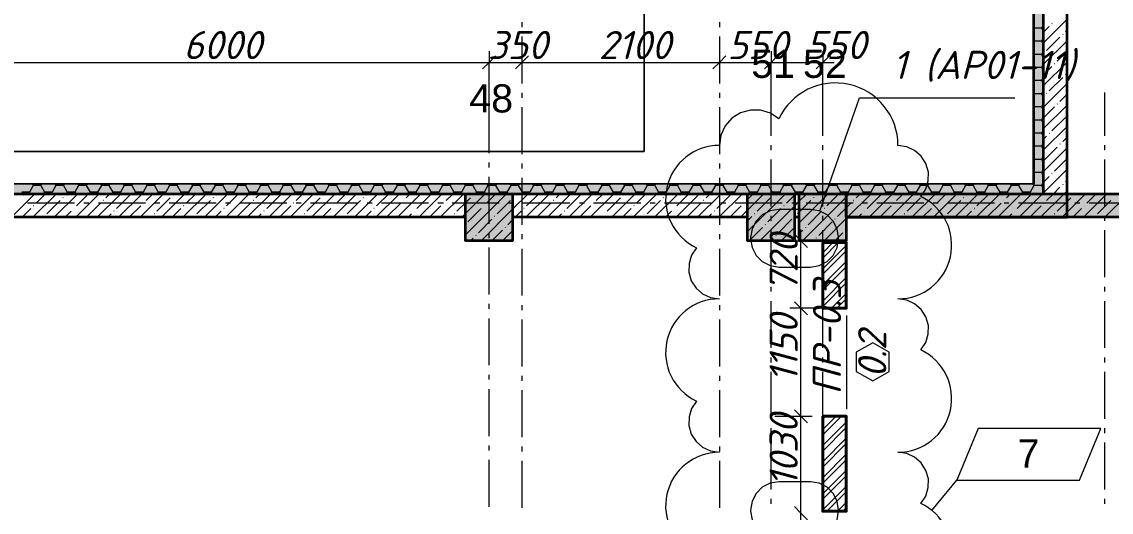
# Model space of a CAD drawing. Header units: millimetres. Extents: x -81576 to 1046824, y -248937 to 691537.
# Drawn here: x 162573 to 174163, y 543832 to 549053 of the extents above; entities that cross this region are included whole.
import ezdxf

# ---------------------------------------------------------------- set-up
doc = ezdxf.new("R2010")
doc.units = ezdxf.units.MM
doc.layers.add('0) расчет', color=172, linetype='Continuous', lineweight=30)
doc.layers.add('PDF _Геометрия', color=7, linetype='Continuous', true_color=0x1d1d1d)
doc.layers.add('PDF _Сплошная заливка', color=7, linetype='Continuous', true_color=0xffffff)
doc.layers.add('PDF _Текст', color=7, linetype='Continuous')
doc.styles.add('PDF ArialMT', font='arial.ttf')
doc.styles.add('PDF GOST-Common', font='arial.ttf')
doc.styles.add('PDF ISOCPEUR Italic', font='isocpeui.ttf')

msp = doc.modelspace()

# ---------------------------------------------------------------- hatches: boundary and pattern name
at = {"layer": 'PDF _Сплошная заливка', "true_color": 0x636466, "transparency": 33554559}
for points in [[(173342.5, 547323.5), (173342.5, 550136.5), (173334.5, 550136.5), (173334.5, 547323.5)], [(173342.5, 547223.5), (173442.5, 547223.5), (173442.5, 550144.5), (173342.5, 550144.5)], [(173442.5, 547223.5), (173444.5, 547223.5), (173442.5, 548346.3)], [(173342.5, 547223.5), (173342.5, 547323.5), (122496.5, 547323.5), (122496.5, 547223.5)], [(173334.5, 547323.5), (173334.5, 547331.5), (122596.5, 547331.5), (122596.5, 547323.5)], [(167294.5, 546721.5), (167794.5, 546721.5), (167794.5, 547221.5), (167294.5, 547221.5)], [(170294.5, 546721.5), (170794.5, 546721.5), (170794.5, 547221.5), (170294.5, 547221.5)], [(170844.5, 546721.5), (171344.5, 546721.5), (171344.5, 547221.5), (170844.5, 547221.5)], [(173334.5, 547221.5), (173334.5, 547223.5), (171344.5, 547221.5)], [(173694.5, 546971.5), (173694.5, 547221.5), (171344.5, 547221.5), (171344.5, 546971.5)], [(173442.5, 547221.5), (173442.5, 547223.5), (173342.5, 547221.5)], [(176444.5, 546971.5), (176444.5, 547221.5), (173694.5, 547221.5), (173694.5, 546971.5)]]:
    msp.add_hatch(color=251, dxfattribs=at).paths.add_polyline_path(points)

# ---------------------------------------------------------------- linework, layer by layer
at = {"layer": '0) расчет', "color": 21, "lineweight": 9, "true_color": 0xffaaaa}
msp.add_lwpolyline([(171894.5, 542836.8, 0.8010887), (172138, 543925.7), (172189.8, 544003.7), (172217.3, 544093.2), (172218.3, 544186.8), (172192.7, 544276.8), (172142.6, 544355.9), (172072.2, 544417.6), (171987.2, 544456.7), (171894.5, 544470.1, 0.8010882), (172138, 545559), (172189.8, 545637), (172217.3, 545726.5), (172218.3, 545820.1), (172192.7, 545910.2), (172142.6, 545989.3), (172072.2, 546050.9), (171987.2, 546090), (171894.5, 546103.5, 0.801088), (172138, 547192.4), (172189.8, 547270.3), (172217.3, 547359.8), (172218.3, 547453.4), (172192.7, 547543.5), (172142.6, 547622.6), (172072.2, 547684.2), (171987.2, 547723.4), (171894.5, 547736.8, 0.8010882), (170627.8, 548020), (170537.1, 548080.3), (170433, 548112.3), (170324.1, 548113.4), (170219.4, 548083.7), (170127.4, 548025.4), (170055.6, 547943.5), (170010.1, 547844.6), (169994.5, 547736.8, 0.8010889), (169751, 546647.9), (169699.3, 546569.9), (169671.7, 546480.4), (169670.7, 546386.8), (169696.3, 546296.8), (169746.4, 546217.7), (169816.8, 546156), (169901.9, 546116.9), (169994.5, 546103.5, 0.8010887), (169751, 545014.6), (169699.3, 544936.6), (169671.7, 544847.1), (169670.7, 544753.5), (169696.3, 544663.4), (169746.4, 544584.3), (169816.8, 544522.7), (169901.9, 544483.5), (169994.5, 544470.1, 0.8010882), (169751, 543381.2)], format="xyb", dxfattribs=at)
at = {"layer": 'PDF _Геометрия', "color": 7, "lineweight": 9}
for points in [[(96004.5, 535380), (96004.5, 585971.6), (122994.5, 585971.6), (122994.5, 547671.5), (169194.5, 547671.5), (169194.5, 581171.6), (172944.5, 581171.6), (172944.5, 582548.4), (172944.5, 581171.6), (169194.5, 581171.6), (169194.5, 547671.5), (122994.5, 547671.5), (122994.5, 585971.6), (96004.5, 585971.6)], [(171263.5, 546755), (171248.8, 546847.7), (171206.2, 546931.3), (171139.8, 546997.7), (171056.2, 547040.3), (170963.5, 547055), (170627.3, 547055), (170534.6, 547040.3), (170451, 546997.7), (170384.6, 546931.3), (170342, 546847.7), (170327.3, 546755), (170327.3, 546742), (170342, 546649.3), (170384.6, 546565.6), (170451, 546499.3), (170534.6, 546456.6), (170627.3, 546442), (170963.5, 546442), (171056.2, 546456.6), (171139.8, 546499.3), (171206.2, 546565.6), (171248.8, 546649.3), (171263.5, 546742)], [(171449.5, 545330.8), (171625.7, 545229), (171802, 545330.8), (171802, 545534.3), (171625.7, 545636.1), (171449.5, 545534.3)], [(173824.5, 544173.9), (174052.8, 544724.5), (172748.4, 544724.5), (172520.1, 544173.9)], [(171263.5, 543855), (171248.8, 543947.7), (171206.2, 544031.3), (171139.8, 544097.7), (171056.2, 544140.3), (170963.5, 544155), (170627.3, 544155), (170534.6, 544140.3), (170451, 544097.7), (170384.6, 544031.3), (170342, 543947.7), (170327.3, 543855), (170327.3, 543842), (170342, 543749.3), (170384.6, 543665.6), (170451, 543599.3), (170534.6, 543556.6), (170627.3, 543542), (170963.5, 543542), (171056.2, 543556.6), (171139.8, 543599.3), (171206.2, 543665.6), (171248.8, 543749.3), (171263.5, 543842)]]:
    msp.add_lwpolyline(points, close=True, dxfattribs=at)
for points in [[(96492.5, 562848.6), (96492.5, 585473.6), (122496.5, 585473.6), (122496.5, 547331.5), (122496.5, 547221.5), (122494.5, 547221.5), (122494.5, 547223.5), (173334.5, 547223.5), (173444.5, 547223.5), (173444.5, 547221.5), (173442.5, 547221.5), (173442.5, 550136.5), (173442.5, 550246.5), (173444.5, 550246.5), (170404.5, 550246.5), (170396.5, 550246.5)], [(170294.5, 550244.5), (170404.5, 550244.5), (173444.5, 550244.5), (173444.5, 550144.5), (173444.5, 550136.5), (173444.5, 547221.5), (173342.5, 547221.5)], [(167894.5, 549049), (167894.5, 548996.1)], [(169994.5, 549049), (169994.5, 548996.1)], [(167894.5, 548896.1), (167894.5, 548396.1)], [(169994.5, 548896.1), (169994.5, 548396.1)], [(167544.5, 548740.5), (167544.5, 548620.5), (167614.5, 548690.5)], [(167894.5, 548719.5), (167894.5, 548620.5), (167894.5, 548500.5)], [(167964.5, 548690.5), (167894.5, 548620.5), (169994.5, 548620.5), (170544.5, 548620.5), (170474.5, 548550.5)], [(170064.5, 548690.5), (169994.5, 548620.5), (169924.5, 548550.5)], [(169994.5, 548719.5), (169994.5, 548620.5), (169994.5, 548500.5)], [(170544.5, 548740.5), (170544.5, 548620.5), (170614.5, 548690.5)], [(171094.5, 548740.5), (171094.5, 548620.5), (171164.5, 548690.5)], [(161544.5, 547838.8), (161544.5, 548299), (161544.5, 548620.5), (167544.5, 548620.5), (167474.5, 548550.5)], [(167544.5, 547654.6), (167544.5, 547930.6), (167544.5, 548620.5), (167894.5, 548620.5), (167824.5, 548550.5)], [(170544.5, 547838.8), (170544.5, 548299), (170544.5, 548620.5), (171214.5, 548620.5)], [(171094.5, 547838.8), (171094.5, 548299), (171094.5, 548620.5), (171024.5, 548550.5)], [(167894.5, 548296.1), (167894.5, 548243.1)], [(169994.5, 548296.1), (169994.5, 548243.1)], [(174094.5, 547838.8), (174094.5, 548299)], [(167894.5, 548143.1), (167894.5, 547643.1)], [(169994.5, 548143.1), (169994.5, 547643.1)], [(170544.5, 547685.8), (170544.5, 547738.8)], [(171094.5, 547685.8), (171094.5, 547738.8)], [(174094.5, 547685.8), (174094.5, 547738.8)], [(167544.5, 547501.6), (167544.5, 547554.5)], [(167894.5, 547543.1), (167894.5, 547490.2)], [(169994.5, 547543.1), (169994.5, 547490.2)], [(170544.5, 547085.8), (170544.5, 547585.8)], [(171094.5, 547085.8), (171094.5, 547585.8)], [(174094.5, 547085.8), (174094.5, 547585.8)], [(167544.5, 546901.6), (167544.5, 547401.6)], [(167894.5, 547390.2), (167894.5, 546890.2)], [(169994.5, 547390.2), (169994.5, 546890.2)], [(173342.5, 547223.5), (173342.5, 547221.5), (173334.5, 547221.5), (122494.5, 547221.5), (122494.5, 547323.5), (122496.5, 547323.5)], [(163134.9, 547121.5), (162634.9, 547121.5)], [(163287.8, 547121.5), (163234.9, 547121.5)], [(163887.8, 547121.5), (163387.8, 547121.5)], [(164040.7, 547121.5), (163987.8, 547121.5)], [(164640.7, 547121.5), (164140.7, 547121.5)], [(164793.6, 547121.5), (164740.7, 547121.5)], [(165393.6, 547121.5), (164893.6, 547121.5)], [(165546.6, 547121.5), (165493.6, 547121.5)], [(166146.6, 547121.5), (165646.6, 547121.5)], [(166299.5, 547121.5), (166246.6, 547121.5)], [(166899.5, 547121.5), (166399.5, 547121.5)], [(167052.4, 547121.5), (166999.5, 547121.5)], [(167652.4, 547121.5), (167152.4, 547121.5)], [(167805.3, 547121.5), (167752.4, 547121.5)], [(168405.3, 547121.5), (167905.3, 547121.5)], [(168558.2, 547121.5), (168505.3, 547121.5)], [(169158.2, 547121.5), (168658.2, 547121.5)], [(169311.1, 547121.5), (169258.2, 547121.5)], [(169911.1, 547121.5), (169411.1, 547121.5)], [(170064.1, 547121.5), (170011.1, 547121.5)], [(170664.1, 547121.5), (170164.1, 547121.5)], [(170817, 547121.5), (170764.1, 547121.5)], [(171417, 547121.5), (170917, 547121.5)], [(171569.9, 547121.5), (171517, 547121.5)], [(172169.9, 547121.5), (171669.9, 547121.5)], [(172322.8, 547121.5), (172269.9, 547121.5)], [(172922.8, 547121.5), (172422.8, 547121.5)], [(173075.7, 547121.5), (173022.8, 547121.5)], [(173675.7, 547121.5), (173175.7, 547121.5)], [(173828.6, 547121.5), (173775.7, 547121.5)], [(174428.6, 547121.5), (173928.6, 547121.5)], [(170544.5, 546932.9), (170544.5, 546985.8)], [(171094.5, 546932.9), (171094.5, 546985.8)], [(174094.5, 546932.9), (174094.5, 546985.8)], [(170544.5, 546332.9), (170544.5, 546832.9)], [(170862.9, 543701.5), (170862.9, 544852.5), (170862.9, 546002.5), (170862.9, 546841.5)], [(171094.5, 546332.9), (171094.5, 546832.9)], [(174094.5, 546332.9), (174094.5, 546832.9)], [(167544.5, 546748.7), (167544.5, 546801.6)], [(167894.5, 546790.2), (167894.5, 546737.3)], [(169994.5, 546790.2), (169994.5, 546737.3)], [(170763.9, 546721.5), (170862.9, 546721.5), (170982.9, 546721.5)], [(170792.9, 546791.5), (170862.9, 546721.5), (170932.9, 546651.5)], [(167544.5, 546148.7), (167544.5, 546648.7)], [(167894.5, 546637.3), (167894.5, 546137.3)], [(169994.5, 546637.3), (169994.5, 546137.3)], [(170544.5, 546180), (170544.5, 546232.9)], [(171094.5, 546245.5), (171094.5, 546252.5)], [(171094.5, 546180), (171094.5, 546232.9)], [(174094.5, 546180), (174094.5, 546232.9)], [(167544.5, 545995.8), (167544.5, 546048.7)], [(167894.5, 546037.3), (167894.5, 545984.4)], [(169994.5, 546037.3), (169994.5, 545984.4)], [(170544.5, 545580), (170544.5, 546080)], [(171088.5, 546002.5), (170862.9, 546002.5), (170742.9, 546002.5)], [(170792.9, 546072.5), (170862.9, 546002.5), (170932.9, 545932.5)], [(171094.5, 545580), (171094.5, 546080)], [(174094.5, 545580), (174094.5, 546080)], [(167544.5, 545395.8), (167544.5, 545895.8)], [(167894.5, 545884.4), (167894.5, 545384.4)], [(169994.5, 545884.4), (169994.5, 545384.4)], [(171351.1, 544927.5), (171351.1, 545927.5)], [(170544.5, 545427.1), (170544.5, 545480)], [(171094.5, 545427.1), (171094.5, 545480)], [(174094.5, 545427.1), (174094.5, 545480)], [(170544.5, 544827.1), (170544.5, 545327.1)], [(171094.5, 544827.1), (171094.5, 545327.1)], [(174094.5, 544827.1), (174094.5, 545327.1)], [(167544.5, 545242.9), (167544.5, 545295.8)], [(167894.5, 545284.4), (167894.5, 545231.5)], [(169994.5, 545284.4), (169994.5, 545231.5)], [(167544.5, 544642.9), (167544.5, 545142.9)], [(167894.5, 545131.5), (167894.5, 544631.5)], [(169994.5, 545131.5), (169994.5, 544631.5)], [(170583.3, 544852.5), (170862.9, 544852.5), (170982.9, 544852.5)], [(170792.9, 544922.5), (170862.9, 544852.5), (170932.9, 544782.5)], [(170544.5, 544674.2), (170544.5, 544727.1)], [(171094.5, 544674.2), (171094.5, 544727.1)], [(174094.5, 544674.2), (174094.5, 544727.1)], [(167544.5, 544490), (167544.5, 544542.9)], [(167894.5, 544531.5), (167894.5, 544478.6)], [(169994.5, 544531.5), (169994.5, 544478.6)], [(170544.5, 544074.2), (170544.5, 544574.2)], [(171094.5, 544074.2), (171094.5, 544574.2)], [(174094.5, 544074.2), (174094.5, 544574.2)], [(167544.5, 543890), (167544.5, 544390)], [(167894.5, 544378.6), (167894.5, 543878.6)], [(169994.5, 544378.6), (169994.5, 543878.6)], [(172256.3, 543851.1), (172520.1, 544173.9)], [(170544.5, 543921.3), (170544.5, 543974.2)], [(171094.5, 543921.3), (171094.5, 543974.2)], [(174094.5, 543921.3), (174094.5, 543974.2)], [(170792.9, 543891.5), (170862.9, 543821.5), (170932.9, 543751.5)]]:
    msp.add_lwpolyline(points, dxfattribs=at)
at = {"layer": 'PDF _Геометрия', "color": 7, "lineweight": 35}
for points in [[(124744.5, 546971.5), (124744.5, 547221.5), (119099.5, 547221.5), (108544.5, 547221.5), (104419.5, 547221.5), (103764.5, 547221.5), (103764.5, 546971.5), (104419.5, 546971.5), (108544.5, 546971.5), (119099.5, 546971.5), (124744.5, 546971.5), (122554.5, 546971.5), (122554.5, 547221.5), (173444.5, 547221.5), (173444.5, 550246.5), (170319.5, 550246.5), (170319.5, 550496.5), (173444.5, 550496.5), (173444.5, 556296.6), (170294.5, 556296.6)], [(171344.5, 546971.5), (173694.5, 546971.5), (171344.5, 546971.5), (171344.5, 547221.5), (173694.5, 547221.5), (176444.5, 547221.5), (176444.5, 546971.5), (176694.5, 546971.5), (176694.5, 550071.5), (176444.5, 550071.5), (176444.5, 546971.5), (173694.5, 546971.5), (173694.5, 547221.5), (173694.5, 550071.5)], [(167294.5, 546971.5), (161794.5, 546971.5)], [(170294.5, 546971.5), (167794.5, 546971.5)], [(170844.5, 546971.5), (170794.5, 546971.5)]]:
    msp.add_lwpolyline(points, dxfattribs=at)
at = {"layer": 'PDF _Геометрия', "color": 7, "lineweight": 13}
for points in [[(173342.5, 550136.5), (173342.5, 547323.5), (173334.5, 547323.5), (122596.5, 547323.5)], [(122604.5, 547331.5), (173334.5, 547331.5), (173334.5, 550136.5)], [(173342.5, 547221.5), (173334.5, 547221.5)]]:
    msp.add_lwpolyline(points, dxfattribs=at)
at = {"layer": 'PDF _Геометрия', "lineweight": 9}
for points in [[(173442.5, 549023.6), (173420.2, 548984.9)], [(173694.5, 549079.1), (173444.5, 548829.1)], [(173535.1, 549033.8), (173532.7, 549031.4)], [(173420.2, 548984.8), (173342.5, 548984.8)], [(173420.2, 548984.8), (173442.5, 548946.1)], [(173504.2, 549002.9), (173444.5, 548943.2)], [(173649.1, 548919.7), (173646.8, 548917.3)], [(173694.5, 548965.1), (173675.3, 548945.8)], [(173420.2, 548845.2), (173342.5, 548845.2)], [(173442.5, 548883.9), (173420.2, 548845.2)], [(173420.2, 548845.2), (173442.5, 548806.4)], [(173694.5, 548851), (173444.5, 548601)], [(173618.3, 548888.8), (173475.7, 548746.3)], [(173420.2, 548705.5), (173342.5, 548705.5)], [(173442.5, 548744.2), (173420.2, 548705.5)], [(173420.2, 548705.5), (173442.5, 548666.8)], [(173449.6, 548720.1), (173447.2, 548717.7)], [(173694.5, 548737), (173589.7, 548632.2)], [(173420.2, 548565.8), (173342.5, 548565.8)], [(173442.5, 548604.5), (173420.2, 548565.8)], [(173420.2, 548565.8), (173442.5, 548527.1)], [(173694.5, 548622.9), (173444.5, 548372.9)], [(173532.7, 548575.2), (173444.5, 548487)], [(173563.6, 548606.1), (173561.2, 548603.7)], [(173442.5, 548464.8), (173420.2, 548426.1)], [(173646.8, 548461.1), (173504.2, 548318.6)], [(173677.7, 548492), (173675.3, 548489.6)], [(173420.2, 548426.1), (173342.5, 548426.1)], [(173420.2, 548426.1), (173442.5, 548387.4)], [(173442.5, 548325.2), (173420.2, 548286.4)], [(173694.5, 548394.8), (173444.5, 548144.8)], [(173420.2, 548286.4), (173342.5, 548286.4)], [(173420.2, 548286.4), (173442.5, 548247.7)], [(173447.2, 548261.5), (173444.5, 548258.9)], [(173478.1, 548292.4), (173475.7, 548290.1)], [(173694.5, 548280.8), (173618.3, 548204.5)], [(173420.2, 548146.8), (173342.5, 548146.8)], [(173442.5, 548185.5), (173420.2, 548146.8)], [(173420.2, 548146.7), (173442.5, 548108)], [(173694.5, 548166.7), (173444.5, 547916.7)], [(173561.2, 548147.5), (173444.5, 548030.8)], [(173592.1, 548178.4), (173589.7, 548176)], [(173420.2, 548007.1), (173342.5, 548007.1)], [(173442.5, 548045.8), (173420.2, 548007.1)], [(173420.2, 548007.1), (173442.5, 547968.3)], [(173675.3, 548033.4), (173532.7, 547890.9)], [(173420.2, 547867.4), (173342.5, 547867.4)], [(173442.5, 547906.1), (173420.2, 547867.4)], [(173420.2, 547867.4), (173442.5, 547828.7)], [(173694.5, 547938.6), (173444.5, 547688.6)], [(173506.6, 547864.7), (173504.2, 547862.4)], [(173442.5, 547766.4), (173420.2, 547727.7)], [(173475.7, 547833.9), (173444.5, 547802.7)], [(173620.6, 547750.7), (173618.3, 547748.3)], [(173694.5, 547824.6), (173646.8, 547776.8)], [(173420.2, 547727.7), (173342.5, 547727.7)], [(173420.2, 547727.7), (173442.5, 547689)], [(173442.5, 547626.8), (173420.2, 547588)], [(173694.5, 547710.5), (173444.5, 547460.5)], [(173589.7, 547719.8), (173447.2, 547577.3)], [(173420.2, 547588), (173342.5, 547588)], [(173420.2, 547588), (173442.5, 547549.3)], [(173694.5, 547596.5), (173561.2, 547463.2)], [(173420.2, 547448.3), (173342.5, 547448.3)], [(173442.5, 547487.1), (173420.2, 547448.4)], [(173420.2, 547448.3), (173442.5, 547409.6)], [(173694.5, 547482.4), (173444.5, 547232.4)], [(173504.2, 547406.2), (173444.5, 547346.5)], [(173535.1, 547437.1), (173532.7, 547434.7)], [(162694.4, 547308.7), (162654, 547238.8)], [(162685.8, 547323.5), (162694.4, 547308.7)], [(162775, 547308.7), (162694.4, 547308.7)], [(162783.6, 547323.5), (162775, 547308.7)], [(162775, 547308.7), (162815.3, 547238.8)], [(162936.3, 547308.7), (162896, 547238.8)], [(162927.7, 547323.5), (162936.3, 547308.7)], [(163017, 547308.7), (162936.3, 547308.7)], [(163025.5, 547323.5), (163016.9, 547308.7)], [(163016.9, 547308.7), (163057.3, 547238.8)], [(163178.2, 547308.7), (163137.9, 547238.8)], [(163169.6, 547323.5), (163178.2, 547308.7)], [(163258.9, 547308.7), (163178.2, 547308.7)], [(163267.5, 547323.5), (163258.9, 547308.7)], [(163258.9, 547308.7), (163299.2, 547238.8)], [(163420.2, 547308.7), (163379.8, 547238.8)], [(163411.6, 547323.5), (163420.2, 547308.7)], [(163500.8, 547308.7), (163420.2, 547308.7)], [(163509.4, 547323.5), (163500.8, 547308.7)], [(163500.8, 547308.7), (163541.1, 547238.8)], [(163662.1, 547308.7), (163621.8, 547238.8)], [(163653.5, 547323.5), (163662.1, 547308.7)], [(163742.8, 547308.7), (163662.1, 547308.7)], [(163751.3, 547323.5), (163742.7, 547308.7)], [(163742.7, 547308.7), (163783.1, 547238.8)], [(163904, 547308.7), (163863.7, 547238.8)], [(163895.4, 547323.5), (163904, 547308.7)], [(163984.7, 547308.7), (163904, 547308.7)], [(163993.3, 547323.5), (163984.7, 547308.7)], [(163984.7, 547308.7), (164025, 547238.8)], [(164146, 547308.7), (164105.7, 547238.8)], [(164137.4, 547323.5), (164146, 547308.7)], [(164226.6, 547308.7), (164146, 547308.7)], [(164235.2, 547323.5), (164226.6, 547308.7)], [(164226.6, 547308.7), (164266.9, 547238.8)], [(164387.9, 547308.7), (164347.6, 547238.8)], [(164379.3, 547323.5), (164387.9, 547308.7)], [(164468.6, 547308.7), (164387.9, 547308.7)], [(164477.1, 547323.5), (164468.6, 547308.7)], [(164468.6, 547308.7), (164508.9, 547238.8)], [(164629.8, 547308.7), (164589.5, 547238.8)], [(164621.2, 547323.5), (164629.8, 547308.7)], [(164710.5, 547308.7), (164629.9, 547308.7)], [(164719.1, 547323.5), (164710.5, 547308.7)], [(164710.5, 547308.7), (164750.8, 547238.8)], [(164871.8, 547308.7), (164831.5, 547238.8)], [(164863.2, 547323.5), (164871.8, 547308.7)], [(164952.4, 547308.7), (164871.8, 547308.7)], [(164961, 547323.5), (164952.4, 547308.7)], [(164952.4, 547308.7), (164992.7, 547238.8)], [(165113.7, 547308.7), (165073.4, 547238.8)], [(165105.1, 547323.5), (165113.7, 547308.7)], [(165194.4, 547308.7), (165113.7, 547308.7)], [(165202.9, 547323.5), (165194.4, 547308.7)], [(165194.4, 547308.7), (165234.7, 547238.8)], [(165355.6, 547308.7), (165315.3, 547238.8)], [(165347.1, 547323.5), (165355.6, 547308.7)], [(165436.3, 547308.7), (165355.7, 547308.7)], [(165444.9, 547323.5), (165436.3, 547308.7)], [(165436.3, 547308.7), (165476.6, 547238.8)], [(165597.6, 547308.7), (165557.3, 547238.8)], [(165589, 547323.5), (165597.6, 547308.7)], [(165678.2, 547308.7), (165597.6, 547308.7)], [(165686.8, 547323.5), (165678.2, 547308.7)], [(165678.2, 547308.7), (165718.5, 547238.8)], [(165839.5, 547308.7), (165799.2, 547238.8)], [(165830.9, 547323.5), (165839.5, 547308.7)], [(165920.2, 547308.7), (165839.5, 547308.7)], [(165928.7, 547323.5), (165920.2, 547308.7)], [(165920.2, 547308.7), (165960.5, 547238.8)], [(166081.5, 547308.7), (166041.1, 547238.8)], [(166072.9, 547323.5), (166081.5, 547308.7)], [(166162.1, 547308.7), (166081.5, 547308.7)], [(166170.7, 547323.5), (166162.1, 547308.7)], [(166162.1, 547308.7), (166202.4, 547238.8)], [(166323.4, 547308.7), (166283.1, 547238.8)], [(166314.8, 547323.5), (166323.4, 547308.7)], [(166404, 547308.7), (166323.4, 547308.7)], [(166412.6, 547323.5), (166404, 547308.7)], [(166404, 547308.7), (166444.4, 547238.8)], [(166565.3, 547308.7), (166525, 547238.8)], [(166556.7, 547323.5), (166565.3, 547308.7)], [(166646, 547308.7), (166565.3, 547308.7)], [(166654.6, 547323.5), (166646, 547308.7)], [(166646, 547308.7), (166686.3, 547238.8)], [(166807.3, 547308.7), (166766.9, 547238.8)], [(166798.7, 547323.5), (166807.3, 547308.7)], [(166887.9, 547308.7), (166807.3, 547308.7)], [(166896.5, 547323.5), (166887.9, 547308.7)], [(166887.9, 547308.7), (166928.2, 547238.8)], [(167049.2, 547308.7), (167008.9, 547238.8)], [(167040.6, 547323.5), (167049.2, 547308.7)], [(167129.9, 547308.7), (167049.2, 547308.7)], [(167138.4, 547323.5), (167129.8, 547308.7)], [(167129.8, 547308.7), (167170.2, 547238.8)], [(167291.1, 547308.7), (167250.8, 547238.8)], [(167282.5, 547323.5), (167291.1, 547308.7)], [(167371.8, 547308.7), (167291.1, 547308.7)], [(167380.4, 547323.5), (167371.8, 547308.7)], [(167371.8, 547308.7), (167412.1, 547238.8)], [(167533.1, 547308.7), (167492.7, 547238.8)], [(167524.5, 547323.5), (167533.1, 547308.7)], [(167613.7, 547308.7), (167533.1, 547308.7)], [(167622.3, 547323.5), (167613.7, 547308.7)], [(167613.7, 547308.7), (167654, 547238.8)], [(167775, 547308.7), (167734.7, 547238.8)], [(167766.4, 547323.5), (167775, 547308.7)], [(167855.7, 547308.7), (167775, 547308.7)], [(167864.2, 547323.5), (167855.6, 547308.7)], [(167855.6, 547308.7), (167896, 547238.8)], [(168016.9, 547308.7), (167976.6, 547238.8)], [(168008.3, 547323.5), (168016.9, 547308.7)], [(168097.6, 547308.7), (168016.9, 547308.7)], [(168106.2, 547323.5), (168097.6, 547308.7)], [(168097.6, 547308.7), (168137.9, 547238.8)], [(168258.9, 547308.7), (168218.5, 547238.8)], [(168250.3, 547323.5), (168258.9, 547308.7)], [(168339.5, 547308.7), (168258.9, 547308.7)], [(168348.1, 547323.5), (168339.5, 547308.7)], [(168339.5, 547308.7), (168379.8, 547238.8)], [(168500.8, 547308.7), (168460.5, 547238.8)], [(168492.2, 547323.5), (168500.8, 547308.7)], [(168581.5, 547308.7), (168500.8, 547308.7)], [(168581.4, 547308.7), (168621.8, 547238.8)], [(168590, 547323.5), (168581.5, 547308.7)], [(168742.7, 547308.7), (168702.4, 547238.8)], [(168734.1, 547323.5), (168742.7, 547308.7)], [(168823.4, 547308.7), (168742.8, 547308.7)], [(168832, 547323.5), (168823.4, 547308.7)], [(168823.4, 547308.7), (168863.7, 547238.8)], [(168984.7, 547308.7), (168944.4, 547238.8)], [(168976.1, 547323.5), (168984.7, 547308.7)], [(169065.3, 547308.7), (168984.7, 547308.7)], [(169073.9, 547323.5), (169065.3, 547308.7)], [(169065.3, 547308.7), (169105.6, 547238.8)], [(169226.6, 547308.7), (169186.3, 547238.8)], [(169218, 547323.5), (169226.6, 547308.7)], [(169307.3, 547308.7), (169226.6, 547308.7)], [(169315.8, 547323.5), (169307.3, 547308.7)], [(169307.3, 547308.7), (169347.6, 547238.8)], [(169468.5, 547308.7), (169428.2, 547238.8)], [(169460, 547323.5), (169468.5, 547308.7)], [(169549.2, 547308.7), (169468.6, 547308.7)], [(169557.8, 547323.5), (169549.2, 547308.7)], [(169549.2, 547308.7), (169589.5, 547238.8)], [(169710.5, 547308.7), (169670.2, 547238.8)], [(169701.9, 547323.5), (169710.5, 547308.7)], [(169791.1, 547308.7), (169710.5, 547308.7)], [(169799.7, 547323.5), (169791.1, 547308.7)], [(169791.1, 547308.7), (169831.4, 547238.8)], [(169952.4, 547308.7), (169912.1, 547238.8)], [(169943.8, 547323.5), (169952.4, 547308.7)], [(170033.1, 547308.7), (169952.4, 547308.7)], [(170041.6, 547323.5), (170033.1, 547308.7)], [(170033.1, 547308.7), (170073.4, 547238.8)], [(170194.4, 547308.7), (170154, 547238.8)], [(170185.8, 547323.5), (170194.3, 547308.7)], [(170275, 547308.7), (170194.4, 547308.7)], [(170283.6, 547323.5), (170275, 547308.7)], [(170275, 547308.7), (170315.3, 547238.8)], [(170436.3, 547308.7), (170396, 547238.8)], [(170427.7, 547323.5), (170436.3, 547308.7)], [(170516.9, 547308.7), (170436.3, 547308.7)], [(170525.5, 547323.5), (170516.9, 547308.7)], [(170516.9, 547308.7), (170557.3, 547238.8)], [(170678.2, 547308.7), (170637.9, 547238.8)], [(170669.6, 547323.5), (170678.2, 547308.7)], [(170758.9, 547308.7), (170678.2, 547308.7)], [(170767.5, 547323.5), (170758.9, 547308.7)], [(170758.9, 547308.7), (170799.2, 547238.8)], [(170920.2, 547308.7), (170879.8, 547238.8)], [(170911.6, 547323.5), (170920.2, 547308.7)], [(171000.8, 547308.7), (170920.2, 547308.7)], [(171009.4, 547323.5), (171000.8, 547308.7)], [(171000.8, 547308.7), (171041.1, 547238.8)], [(171162.1, 547308.7), (171121.8, 547238.8)], [(171153.5, 547323.5), (171162.1, 547308.7)], [(171242.7, 547308.7), (171162.1, 547308.7)], [(171251.3, 547323.5), (171242.7, 547308.7)], [(171242.7, 547308.7), (171283.1, 547238.8)], [(171404, 547308.7), (171363.7, 547238.8)], [(171395.4, 547323.5), (171404, 547308.7)], [(171484.7, 547308.7), (171404, 547308.7)], [(171493.3, 547323.5), (171484.7, 547308.7)], [(171484.7, 547308.7), (171525, 547238.8)], [(171646, 547308.7), (171605.6, 547238.8)], [(171637.4, 547323.5), (171646, 547308.7)], [(171726.6, 547308.7), (171646, 547308.7)], [(171735.2, 547323.5), (171726.6, 547308.7)], [(171726.6, 547308.7), (171766.9, 547238.8)], [(171887.9, 547308.7), (171847.6, 547238.8)], [(171879.3, 547323.5), (171887.9, 547308.7)], [(171968.6, 547308.7), (171887.9, 547308.7)], [(171977.1, 547323.5), (171968.5, 547308.7)], [(171968.5, 547308.7), (172008.9, 547238.8)], [(172129.8, 547308.7), (172089.5, 547238.8)], [(172121.2, 547323.5), (172129.8, 547308.7)], [(172210.5, 547308.7), (172129.8, 547308.7)], [(172219.1, 547323.5), (172210.5, 547308.7)], [(172210.5, 547308.7), (172250.8, 547238.8)], [(172371.8, 547308.7), (172331.4, 547238.8)], [(172363.2, 547323.5), (172371.8, 547308.7)], [(172452.4, 547308.7), (172371.8, 547308.7)], [(172461, 547323.5), (172452.4, 547308.7)], [(172452.4, 547308.7), (172492.7, 547238.8)], [(172613.7, 547308.7), (172573.4, 547238.8)], [(172605.1, 547323.5), (172613.7, 547308.7)], [(172694.4, 547308.7), (172613.7, 547308.7)], [(172702.9, 547323.5), (172694.3, 547308.7)], [(172694.3, 547308.7), (172734.7, 547238.8)], [(172855.6, 547308.7), (172815.3, 547238.8)], [(172847, 547323.5), (172855.6, 547308.7)], [(172936.3, 547308.7), (172855.6, 547308.7)], [(172944.9, 547323.5), (172936.3, 547308.7)], [(172936.3, 547308.7), (172976.6, 547238.8)], [(173097.6, 547308.7), (173057.2, 547238.8)], [(173089, 547323.5), (173097.6, 547308.7)], [(173178.2, 547308.7), (173097.6, 547308.7)], [(173186.8, 547323.5), (173178.2, 547308.7)], [(173178.2, 547308.7), (173218.5, 547238.8)], [(173339.5, 547308.7), (173299.2, 547238.8)], [(173330.9, 547323.5), (173339.5, 547308.7)], [(173420.2, 547308.7), (173342.5, 547308.7), (173339.5, 547308.7)], [(173442.5, 547347.4), (173420.2, 547308.7)], [(173420.2, 547308.7), (173442.5, 547269.9)], [(173618.3, 547292.1), (173547.7, 547221.5), (173475.7, 547149.6), (173547.7, 547221.5)], [(173649.1, 547323), (173646.8, 547320.6)], [(173694.5, 547368.4), (173675.3, 547349.2)], [(162713, 547221.5), (162463, 546971.5)], [(162654.1, 547238.8), (162573.4, 547238.8)], [(162586.4, 547209), (162584, 547206.6)], [(162654, 547238.8), (162662.9, 547223.5)], [(162941.1, 547221.5), (162691.1, 546971.5)], [(162827, 547221.5), (162726.5, 547121.1)], [(162815.3, 547238.8), (162806.5, 547223.5)], [(162896, 547238.8), (162815.3, 547238.8)], [(162896, 547238.8), (162904.8, 547223.5)], [(163169.2, 547221.5), (162919.2, 546971.5)], [(163014, 547180.5), (163011.7, 547178.1)], [(163055.1, 547221.5), (163040.2, 547206.6)], [(163057.3, 547238.8), (163048.4, 547223.5)], [(163137.9, 547238.8), (163057.3, 547238.8)], [(163137.9, 547238.8), (163146.7, 547223.5)], [(163397.3, 547221.5), (163147.3, 546971.5)], [(163283.2, 547221.5), (163154.2, 547092.5)], [(163299.2, 547238.8), (163290.4, 547223.5)], [(163379.9, 547238.8), (163299.2, 547238.8)], [(163625.4, 547221.5), (163375.4, 546971.5)], [(163379.8, 547238.8), (163388.7, 547223.5)], [(163511.3, 547221.5), (163467.9, 547178.1)], [(163541.1, 547238.8), (163532.3, 547223.5)], [(163621.8, 547238.8), (163541.1, 547238.8)], [(163724.5, 547206.6), (163581.9, 547064)], [(163853.5, 547221.5), (163603.5, 546971.5)], [(163621.8, 547238.8), (163630.6, 547223.5)], [(163783.1, 547238.8), (163774.2, 547223.5)], [(163863.7, 547238.8), (163783.1, 547238.8)], [(164081.6, 547221.5), (163831.6, 546971.5)], [(163863.7, 547238.8), (163872.5, 547223.5)], [(163967.5, 547221.5), (163895.6, 547149.6)], [(164152.2, 547178.1), (164009.6, 547035.5)], [(164025, 547238.8), (164016.2, 547223.5)], [(164105.7, 547238.8), (164025, 547238.8)], [(164309.7, 547221.5), (164059.7, 546971.5)], [(164105.6, 547238.8), (164114.5, 547223.5)], [(164183, 547209), (164180.7, 547206.6)], [(164266.9, 547238.8), (164258.1, 547223.5)], [(164347.6, 547238.8), (164267, 547238.8)], [(164537.8, 547221.5), (164287.8, 546971.5)], [(164423.7, 547221.5), (164323.2, 547121.1)], [(164347.6, 547238.8), (164356.4, 547223.5)], [(164508.9, 547238.8), (164500, 547223.5)], [(164589.5, 547238.8), (164508.9, 547238.8)], [(164765.9, 547221.5), (164515.9, 546971.5)], [(164589.5, 547238.8), (164598.3, 547223.5)], [(164610.7, 547180.5), (164608.4, 547178.1)], [(164651.8, 547221.5), (164636.9, 547206.6)], [(164750.8, 547238.8), (164742, 547223.5)], [(164994, 547221.5), (164744, 546971.5)], [(164831.5, 547238.8), (164750.8, 547238.8)], [(164879.9, 547221.5), (164750.9, 547092.5)], [(164831.5, 547238.8), (164840.3, 547223.5)], [(165222.1, 547221.5), (164972.1, 546971.5)], [(164992.7, 547238.8), (164983.9, 547223.5)], [(165073.4, 547238.8), (164992.8, 547238.8)], [(165108, 547221.5), (165064.6, 547178.1)], [(165073.4, 547238.8), (165082.2, 547223.5)], [(165321.2, 547206.6), (165178.6, 547064)], [(165450.2, 547221.5), (165200.2, 546971.5)], [(165234.7, 547238.8), (165225.9, 547223.5)], [(165315.3, 547238.8), (165234.7, 547238.8)], [(165315.3, 547238.8), (165324.1, 547223.5)], [(165678.3, 547221.5), (165428.3, 546971.5)], [(165476.6, 547238.8), (165467.8, 547223.5)], [(165557.3, 547238.8), (165476.6, 547238.8)], [(165564.2, 547221.5), (165492.2, 547149.6)], [(165557.3, 547238.8), (165566.1, 547223.5)], [(165748.9, 547178.1), (165606.3, 547035.5)], [(165906.4, 547221.5), (165656.4, 546971.5)], [(165718.6, 547238.8), (165709.7, 547223.5)], [(165799.2, 547238.8), (165718.6, 547238.8)], [(165779.7, 547209), (165777.4, 547206.6)], [(165799.2, 547238.8), (165808, 547223.5)], [(166134.5, 547221.5), (165884.5, 546971.5)], [(166020.4, 547221.5), (165919.9, 547121.1)], [(165960.5, 547238.8), (165951.7, 547223.5)], [(166041.1, 547238.8), (165960.5, 547238.8)], [(166041.1, 547238.8), (166049.9, 547223.5)], [(166362.6, 547221.5), (166112.6, 546971.5)], [(166202.4, 547238.8), (166193.6, 547223.5)], [(166283.1, 547238.8), (166202.4, 547238.8)], [(166207.4, 547180.5), (166205, 547178.1)], [(166248.5, 547221.5), (166233.6, 547206.6)], [(166283.1, 547238.8), (166291.9, 547223.5)], [(166590.7, 547221.5), (166340.7, 546971.5)], [(166476.6, 547221.5), (166347.6, 547092.5)], [(166444.4, 547238.8), (166435.5, 547223.5)], [(166525, 547238.8), (166444.4, 547238.8)], [(166525, 547238.8), (166533.8, 547223.5)], [(166818.8, 547221.5), (166568.8, 546971.5)], [(166704.7, 547221.5), (166661.2, 547178.1)], [(166686.3, 547238.8), (166677.5, 547223.5)], [(166766.9, 547238.8), (166686.3, 547238.8)], [(166766.9, 547238.8), (166775.8, 547223.5)], [(166917.9, 547206.6), (166775.3, 547064)], [(167046.9, 547221.5), (166796.9, 546971.5)], [(166928.2, 547238.8), (166919.4, 547223.5)], [(167008.9, 547238.8), (166928.2, 547238.8)], [(167008.9, 547238.8), (167017.7, 547223.5)], [(167275, 547221.5), (167025, 546971.5)], [(167160.9, 547221.5), (167088.9, 547149.6)], [(167170.2, 547238.8), (167161.3, 547223.5)], [(167250.8, 547238.8), (167170.2, 547238.8)], [(167345.5, 547178.1), (167294.5, 547127), (167203, 547035.5)], [(167250.8, 547238.8), (167259.6, 547223.5)], [(167503.1, 547221.5), (167294.5, 547013), (167253.1, 546971.5)], [(167731.2, 547221.5), (167294.5, 546784.9)], [(167376.4, 547209), (167374.1, 547206.6)], [(167412.1, 547238.8), (167403.3, 547223.5)], [(167492.8, 547238.8), (167412.1, 547238.8)], [(167959.3, 547221.5), (167794.5, 547056.8), (167459.3, 546721.5)], [(167492.7, 547238.8), (167501.6, 547223.5)], [(167617.1, 547221.5), (167516.6, 547121.1)], [(167654, 547238.8), (167645.2, 547223.5)], [(167734.7, 547238.8), (167654, 547238.8)], [(167734.7, 547238.8), (167743.5, 547223.5)], [(167804.1, 547180.5), (167801.7, 547178.1)], [(167845.2, 547221.5), (167830.3, 547206.6)], [(167896, 547238.8), (167887.1, 547223.5)], [(167976.6, 547238.8), (167896, 547238.8)], [(168187.4, 547221.5), (167937.4, 546971.5)], [(168073.3, 547221.5), (167944.3, 547092.5)], [(167976.6, 547238.8), (167985.4, 547223.5)], [(168137.9, 547238.8), (168129.1, 547223.5)], [(168218.6, 547238.8), (168137.9, 547238.8)], [(168415.5, 547221.5), (168165.5, 546971.5)], [(168218.5, 547238.8), (168227.4, 547223.5)], [(168301.4, 547221.5), (168257.9, 547178.1)], [(168379.8, 547238.8), (168371, 547223.5)], [(168514.5, 547206.6), (168372, 547064)], [(168460.5, 547238.8), (168379.8, 547238.8)], [(168643.6, 547221.5), (168393.6, 546971.5)], [(168460.5, 547238.8), (168469.3, 547223.5)], [(168621.8, 547238.8), (168612.9, 547223.5)], [(168871.6, 547221.5), (168621.6, 546971.5)], [(168702.4, 547238.8), (168621.8, 547238.8)], [(168757.6, 547221.5), (168685.6, 547149.6)], [(168702.4, 547238.8), (168711.2, 547223.5)], [(168942.2, 547178.1), (168799.7, 547035.5)], [(169099.7, 547221.5), (168849.7, 546971.5)], [(168863.7, 547238.8), (168854.9, 547223.5)], [(168944.4, 547238.8), (168863.7, 547238.8)], [(168944.4, 547238.8), (168953.2, 547223.5)], [(168973.1, 547209), (168970.7, 547206.6)], [(169327.8, 547221.5), (169077.8, 546971.5)], [(169105.6, 547238.8), (169096.8, 547223.5)], [(169186.3, 547238.8), (169105.7, 547238.8)], [(169213.8, 547221.5), (169113.3, 547121.1)], [(169186.3, 547238.8), (169195.1, 547223.5)], [(169555.9, 547221.5), (169305.9, 546971.5)], [(169347.6, 547238.8), (169338.8, 547223.5)], [(169428.2, 547238.8), (169347.6, 547238.8)], [(169400.8, 547180.5), (169398.4, 547178.1)], [(169441.9, 547221.5), (169426.9, 547206.6)], [(169428.2, 547238.8), (169437, 547223.5)], [(169784, 547221.5), (169534, 546971.5)], [(169670, 547221.5), (169541, 547092.5)], [(169589.5, 547238.8), (169580.7, 547223.5)], [(169670.2, 547238.8), (169589.5, 547238.8)], [(169670.2, 547238.8), (169679, 547223.5)], [(170012.1, 547221.5), (169762.1, 546971.5)], [(169831.4, 547238.8), (169822.6, 547223.5)], [(169912.1, 547238.8), (169831.5, 547238.8)], [(169898.1, 547221.5), (169854.6, 547178.1)], [(169912.1, 547238.8), (169920.9, 547223.5)], [(170111.2, 547206.6), (169968.7, 547064)], [(170240.2, 547221.5), (169990.2, 546971.5)], [(170073.4, 547238.8), (170064.6, 547223.5)], [(170154, 547238.8), (170073.4, 547238.8)], [(170154, 547238.8), (170162.8, 547223.5)], [(170468.3, 547221.5), (170294.5, 547047.7), (170218.3, 546971.5)], [(170354.3, 547221.5), (170294.5, 547161.8), (170282.3, 547149.6)], [(170696.4, 547221.5), (170294.5, 546819.6)], [(170315.3, 547238.8), (170306.5, 547223.5)], [(170396, 547238.8), (170315.3, 547238.8)], [(170396, 547238.8), (170404.8, 547223.5)], [(170538.9, 547178.1), (170396.4, 547035.5)], [(170924.5, 547221.5), (170844.5, 547141.5), (170794.5, 547091.5), (170424.5, 546721.5)], [(170557.3, 547238.8), (170548.4, 547223.5)], [(170637.9, 547238.8), (170557.3, 547238.8)], [(170569.8, 547209), (170567.4, 547206.6)], [(170637.9, 547238.8), (170646.7, 547223.5)], [(170810.5, 547221.5), (170794.5, 547205.6), (170710, 547121.1)], [(170799.2, 547238.8), (170790.4, 547223.5)], [(170879.8, 547238.8), (170799.2, 547238.8)], [(171152.6, 547221.5), (170844.5, 546913.4)], [(170879.8, 547238.8), (170888.6, 547223.5)], [(171344.5, 547185.3), (171380.7, 547221.5), (171344.5, 547185.3), (170880.7, 546721.5)], [(170997.5, 547180.5), (170995.1, 547178.1)], [(171038.6, 547221.5), (171023.6, 547206.6)], [(171041.1, 547238.8), (171032.3, 547223.5)], [(171121.8, 547238.8), (171041.1, 547238.8)], [(171121.8, 547238.8), (171130.6, 547223.5)], [(171266.7, 547221.5), (171137.7, 547092.5)], [(171283.1, 547238.8), (171274.2, 547223.5)], [(171363.7, 547238.8), (171283.1, 547238.8)], [(171363.7, 547238.8), (171372.5, 547223.5)], [(171525, 547238.8), (171516.2, 547223.5)], [(171605.7, 547238.8), (171525, 547238.8)], [(171605.6, 547238.8), (171614.5, 547223.5)], [(171766.9, 547238.8), (171758.1, 547223.5)], [(171847.6, 547238.8), (171766.9, 547238.8)], [(171847.6, 547238.8), (171856.4, 547223.5)], [(172008.9, 547238.8), (172000, 547223.5)], [(172089.5, 547238.8), (172008.9, 547238.8)], [(172089.5, 547238.8), (172098.3, 547223.5)], [(172250.8, 547238.8), (172242, 547223.5)], [(172331.5, 547238.8), (172250.8, 547238.8)], [(172331.4, 547238.8), (172340.3, 547223.5)], [(172492.7, 547238.8), (172483.9, 547223.5)], [(172573.4, 547238.8), (172492.7, 547238.8)], [(172573.4, 547238.8), (172582.2, 547223.5)], [(172734.7, 547238.8), (172725.8, 547223.5)], [(172815.3, 547238.8), (172734.7, 547238.8)], [(172815.3, 547238.8), (172824.1, 547223.5)], [(172976.6, 547238.8), (172967.8, 547223.5)], [(173057.3, 547238.8), (172976.6, 547238.8)], [(173057.2, 547238.8), (173066.1, 547223.5)], [(173218.5, 547238.8), (173209.7, 547223.5)], [(173299.2, 547238.8), (173218.6, 547238.8)], [(173299.2, 547238.8), (173308, 547223.5)], [(173694.5, 547254.3), (173661.7, 547221.5), (173411.7, 546971.5), (173661.7, 547221.5)], [(173732.3, 547178.1), (173694.5, 547140.3), (173589.7, 547035.5), (173694.5, 547140.3)], [(173889.8, 547221.5), (173694.5, 547026.2), (173639.8, 546971.5), (173694.5, 547026.2)], [(173763.2, 547209), (173760.8, 547206.6)], [(174117.9, 547221.5), (173867.9, 546971.5)], [(174003.9, 547221.5), (173903.4, 547121.1)], [(174346, 547221.5), (174096, 546971.5)], [(162669.5, 547064), (162577, 546971.5)], [(162700.4, 547094.9), (162698, 547092.5)], [(162983.2, 547149.6), (162840.6, 547007)], [(163128.1, 547066.4), (163125.7, 547064)], [(163410.8, 547121.1), (163268.3, 546978.5)], [(163441.7, 547151.9), (163439.4, 547149.6)], [(163555.8, 547037.9), (163553.4, 547035.5)], [(163838.5, 547092.5), (163717.5, 546971.5)], [(163869.4, 547123.4), (163867, 547121.1)], [(164266.2, 547064), (164173.7, 546971.5)], [(164297.1, 547094.9), (164294.7, 547092.5)], [(164579.8, 547149.6), (164437.3, 547007)], [(164724.8, 547066.4), (164722.4, 547064)], [(165007.5, 547121.1), (164865, 546978.5)], [(165038.4, 547151.9), (165036, 547149.6)], [(165152.5, 547037.9), (165150.1, 547035.5)], [(165435.2, 547092.5), (165314.2, 546971.5)], [(165466.1, 547123.4), (165463.7, 547121.1)], [(165862.9, 547064), (165770.4, 546971.5)], [(165893.8, 547094.9), (165891.4, 547092.5)], [(166176.5, 547149.6), (166034, 547007)], [(166321.5, 547066.4), (166319.1, 547064)], [(166604.2, 547121.1), (166461.7, 546978.5)], [(166635.1, 547151.9), (166632.7, 547149.6)], [(166749.2, 547037.9), (166746.8, 547035.5)], [(167031.9, 547092.5), (166910.9, 546971.5)], [(167062.8, 547123.4), (167060.4, 547121.1)], [(167459.6, 547064), (167317, 546921.5)], [(167490.5, 547094.9), (167488.1, 547092.5)], [(167773.2, 547149.6), (167630.7, 547007)], [(167918.2, 547066.4), (167915.8, 547064)], [(168200.9, 547121.1), (168058.4, 546978.5)], [(168231.8, 547151.9), (168229.4, 547149.6)], [(168345.8, 547037.9), (168343.5, 547035.5)], [(168628.6, 547092.5), (168507.6, 546971.5)], [(168659.5, 547123.4), (168657.1, 547121.1)], [(169056.3, 547064), (168963.8, 546971.5)], [(169087.2, 547094.9), (169084.8, 547092.5)], [(169369.9, 547149.6), (169227.4, 547007)], [(169514.9, 547066.4), (169512.5, 547064)], [(169797.6, 547121.1), (169655, 546978.5)], [(169828.5, 547151.9), (169826.1, 547149.6)], [(169942.5, 547037.9), (169940.2, 547035.5)], [(170225.3, 547092.5), (170104.3, 546971.5)], [(170256.2, 547123.4), (170253.8, 547121.1)], [(170653, 547064), (170510.4, 546921.5)], [(170683.9, 547094.9), (170681.5, 547092.5)], [(170966.6, 547149.6), (170844.5, 547027.5), (170824, 547007)], [(171111.5, 547066.4), (171109.2, 547064)], [(171344.5, 547071.3), (171394.3, 547121.1), (171344.5, 547071.3), (171251.7, 546978.5)], [(173846.4, 547064), (173753.9, 546971.5)], [(173877.2, 547094.9), (173874.9, 547092.5)], [(174160, 547149.6), (174017.4, 547007)], [(162814.5, 546980.9), (162812.1, 546978.5)], [(163097.2, 547035.5), (163033.2, 546971.5)], [(163524.9, 547007), (163489.4, 546971.5)], [(163952.6, 546978.5), (163945.6, 546971.5)], [(163983.5, 547009.4), (163981.1, 547007)], [(164411.1, 546980.9), (164408.8, 546978.5)], [(164693.9, 547035.5), (164629.9, 546971.5)], [(165121.6, 547007), (165086.1, 546971.5)], [(165549.3, 546978.5), (165542.3, 546971.5)], [(165580.1, 547009.4), (165577.8, 547007)], [(166007.8, 546980.9), (166005.5, 546978.5)], [(166290.6, 547035.5), (166226.6, 546971.5)], [(166718.3, 547007), (166682.8, 546971.5)], [(167146, 546978.5), (167139, 546971.5)], [(167176.8, 547009.4), (167174.5, 547007)], [(167573.6, 546950), (167431.1, 546807.4)], [(167604.5, 546980.9), (167602.2, 546978.5)], [(167794.5, 546942.7), (167744.7, 546893)], [(167887.3, 547035.5), (167823.3, 546971.5)], [(168315, 547007), (168279.5, 546971.5)], [(168742.6, 546978.5), (168735.7, 546971.5)], [(168773.5, 547009.4), (168771.2, 547007)], [(169201.2, 546980.9), (169198.8, 546978.5)], [(169484, 547035.5), (169420, 546971.5)], [(169911.7, 547007), (169876.2, 546971.5)], [(170339.3, 546978.5), (170294.5, 546933.7)], [(170370.2, 547009.4), (170367.8, 547007)], [(170767, 546950), (170624.5, 546807.4)], [(170797.9, 546980.9), (170795.5, 546978.5)], [(171080.7, 547035.5), (170938.1, 546893)], [(171194.7, 546921.5), (171052.1, 546778.9)], [(171344.5, 546957.2), (171108.8, 546721.5)], [(171225.6, 546952.4), (171223.2, 546950)], [(173991.3, 546980.9), (173988.9, 546978.5)], [(167687.7, 546835.9), (167573.3, 546721.5)], [(167794.5, 546828.7), (167687.4, 546721.5)], [(167718.6, 546866.8), (167716.2, 546864.4)], [(170453.4, 546864.4), (170310.8, 546721.9)], [(170484.3, 546895.3), (170481.9, 546893)], [(170794.5, 546863.4), (170652.6, 546721.5)], [(170881.1, 546835.9), (170844.5, 546799.4)], [(170912, 546866.8), (170909.6, 546864.4)], [(171308.8, 546807.4), (171222.9, 546721.5)], [(171339.6, 546838.3), (171337.3, 546835.9)], [(167374.1, 546750.4), (167345.2, 546721.5)], [(167404.9, 546781.3), (167402.6, 546778.9)], [(170567.4, 546750.4), (170538.6, 546721.5)], [(170598.3, 546781.3), (170595.9, 546778.9)], [(170794.5, 546749.4), (170766.7, 546721.5)], [(170995.1, 546721.9), (170994.8, 546721.5)], [(171026, 546752.8), (171023.6, 546750.4)], [(171344.5, 546729.1), (171336.9, 546721.5)]]:
    msp.add_lwpolyline(points, dxfattribs=at)
at = {"layer": 'PDF _Геометрия', "color": 174, "lineweight": 9, "true_color": 0x0000a0}
msp.add_lwpolyline([(171063, 547038), (171486.6, 548243.1), (172337.5, 548243.1)], dxfattribs=at)
at = {"layer": 'PDF _Геометрия', "color": 174, "lineweight": 20, "true_color": 0x0000a0}
msp.add_lwpolyline([(172337.5, 548243.2), (173137.5, 548243.2)], dxfattribs=at)
at = {"layer": 'PDF _Геометрия', "color": 7, "lineweight": 35}
for points in [[(167794.5, 547221.5), (167794.5, 546721.5), (167294.5, 546721.5), (167294.5, 547221.5)], [(170794.5, 547221.5), (170794.5, 546721.5), (170294.5, 546721.5), (170294.5, 547221.5)], [(171344.5, 547221.5), (171344.5, 546721.5), (170844.5, 546721.5), (170844.5, 547221.5)]]:
    msp.add_lwpolyline(points, close=True, dxfattribs=at)
at = {"layer": 'PDF _Геометрия', "lineweight": 9}
for points in [[(171358.8, 546971.5), (171608.8, 547221.5)], [(171451.3, 547178.1), (171494.8, 547221.5)], [(171565.4, 547064), (171707.9, 547206.6)], [(171586.9, 546971.5), (171836.9, 547221.5)], [(171815, 546971.5), (172065, 547221.5)], [(171879, 547149.6), (171951, 547221.5)], [(171993.1, 547035.5), (172135.6, 547178.1)], [(172043.1, 546971.5), (172293.1, 547221.5)], [(172164.1, 547206.6), (172166.5, 547209)], [(172271.2, 546971.5), (172521.2, 547221.5)], [(172306.7, 547121.1), (172407.2, 547221.5)], [(172499.3, 546971.5), (172749.3, 547221.5)], [(172591.8, 547178.1), (172594.2, 547180.5)], [(172620.3, 547206.6), (172635.3, 547221.5)], [(172727.4, 546971.5), (172977.4, 547221.5)], [(172734.4, 547092.5), (172863.4, 547221.5)], [(172955.5, 546971.5), (173205.5, 547221.5)], [(173048, 547178.1), (173091.5, 547221.5)], [(173162.1, 547064), (173304.6, 547206.6)], [(173183.6, 546971.5), (173433.6, 547221.5)], [(171422.8, 547149.6), (171425.2, 547151.9)], [(171536.9, 547035.5), (171539.2, 547037.9)], [(171701, 546971.5), (171822, 547092.5)], [(171850.5, 547121.1), (171852.9, 547123.4)], [(172157.2, 546971.5), (172249.7, 547064)], [(172278.2, 547092.5), (172280.5, 547094.9)], [(172420.7, 547007), (172563.3, 547149.6)], [(172705.9, 547064), (172708.2, 547066.4)], [(172848.4, 546978.5), (172991, 547121.1)], [(173019.5, 547149.6), (173021.9, 547151.9)], [(173133.5, 547035.5), (173135.9, 547037.9)], [(173297.7, 546971.5), (173418.7, 547092.5)], [(173447.2, 547121.1), (173449.6, 547123.4)], [(171472.9, 546971.5), (171508.3, 547007)], [(171929.1, 546971.5), (171936, 546978.5)], [(171964.5, 547007), (171966.9, 547009.4)], [(172392.2, 546978.5), (172394.6, 546980.9)], [(172613.4, 546971.5), (172677.3, 547035.5)], [(173069.6, 546971.5), (173105, 547007)], [(173525.8, 546971.5), (173532.7, 546978.5)], [(173561.2, 547007), (173563.6, 547009.4)]]:
    msp.add_lwpolyline(points, close=True, dxfattribs=at)
at = {"layer": 'PDF _Геометрия', "color": 24, "lineweight": 9, "true_color": 0x8e1d1d}
for points in [[(171202.9, 546701.5), (171094.5, 546593.2)], [(171259.9, 546701.5), (171094.5, 546536.1)], [(171344.5, 546672.1), (171094.5, 546422.1)], [(171344.5, 546615.1), (171094.5, 546365.1)], [(171344.5, 546501), (171094.5, 546251)], [(171344.5, 546444), (171094.5, 546194)], [(171344.5, 546329.9), (171094.5, 546079.9)], [(171344.5, 546272.9), (171094.5, 546022.9)], [(171344.5, 546158.9), (171188.2, 546002.5)], [(171344.5, 546101.8), (171245.2, 546002.5)], [(171235.7, 544852.5), (171094.5, 544711.4)], [(171121.6, 544852.5), (171094.5, 544825.4)], [(171292.7, 544852.5), (171094.5, 544654.3)], [(171344.5, 544790.3), (171094.5, 544540.3)], [(171344.5, 544733.3), (171094.5, 544483.3)], [(171344.5, 544619.2), (171094.5, 544369.2)], [(171344.5, 544562.2), (171094.5, 544312.2)], [(171344.5, 544448.1), (171094.5, 544198.1)], [(171344.5, 544391.1), (171094.5, 544141.1)], [(171344.5, 544277.1), (171094.5, 544027.1)], [(171344.5, 544220), (171094.5, 543970)], [(171344.5, 544106), (171094.5, 543856)], [(171344.5, 544049), (171137.1, 543841.5)], [(171344.5, 543934.9), (171251.1, 543841.5)], [(171344.5, 543877.9), (171308.2, 543841.5)]]:
    msp.add_lwpolyline(points, dxfattribs=at)
at = {"layer": 'PDF _Геометрия', "color": 16, "lineweight": 40, "true_color": 0x800000}
for points in [[(171094.5, 546701.5), (171344.5, 546701.5), (171344.5, 546002.5), (171094.5, 546002.5)], [(171094.5, 544852.5), (171344.5, 544852.5), (171344.5, 543841.5), (171094.5, 543841.5)]]:
    msp.add_lwpolyline(points, close=True, dxfattribs=at)

# ---------------------------------------------------------------- texts
at = {"layer": 'PDF _Текст', "char_height": 300, "attachment_point": 4}
for s, insert, style in [('6000', (164291.7, 548805.3), 'PDF ISOCPEUR Italic'), ('350', (167529.9, 548805.3), 'PDF ISOCPEUR Italic'), ('2100', (168710.8, 548805.3), 'PDF ISOCPEUR Italic'), ('550 550', (170079.9, 548805.3), 'PDF ISOCPEUR Italic'), ('1 (АР01-11)', (171835.2, 548579), 'PDF ISOCPEUR Italic'), ('51', (170333.7, 548603.6), 'PDF ArialMT'), ('52', (170883.7, 548603.6), 'PDF ArialMT'), ('48', (167333.7, 548235.1), 'PDF ArialMT'), ('7', (173166.9, 544456.6), 'PDF GOST-Common')]:
    msp.add_mtext(s, dxfattribs=dict(at, insert=insert, style=style))
at = {"layer": 'PDF _Текст', "char_height": 300, "attachment_point": 4, "rotation": 90, "style": 'PDF ISOCPEUR Italic'}
for s, insert in [('720', (170678.1, 546172.4)), ('1150', (170678.1, 545213)), ('1030', (170678.1, 544103.4))]:
    msp.add_mtext(s, dxfattribs=dict(at, insert=insert))
at = {"layer": 'PDF _Текст', "color": 12, "true_color": 0xdd0000, "char_height": 300, "attachment_point": 4, "rotation": 90, "style": 'PDF ISOCPEUR Italic'}
for s, insert in [('ПР-0.3', (171139.4, 545081.7)), ('0.2', (171620.6, 545260.8))]:
    msp.add_mtext(s, dxfattribs=dict(at, insert=insert))

doc.saveas('drawing.dxf')
